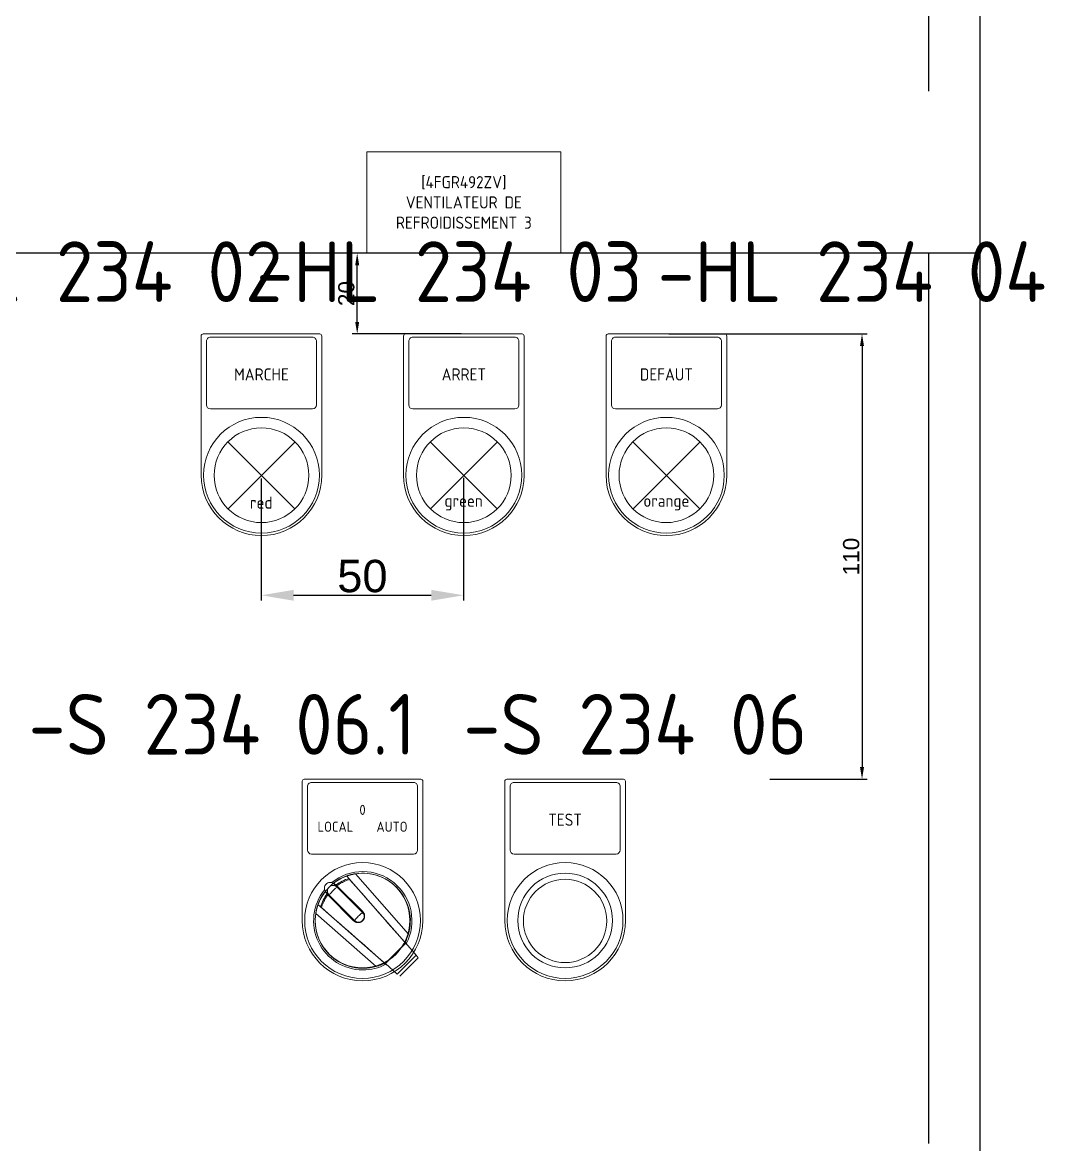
# Model space of a CAD drawing. Header units: millimetres. Extents: x 37984 to 70752, y 14140 to 37584.
# Drawn here: x 39696.6 to 39951.1, y 23439.2 to 23716.4 of the extents above; entities that cross this region are included whole.
import ezdxf
from ezdxf.enums import TextEntityAlignment as Align

# ---------------------------------------------------------------- set-up
doc = ezdxf.new("R2010")
doc.units = ezdxf.units.MM
doc.set_wipeout_variables(frame=1)
doc.layers.add('! NO PLOT !', color=7, linetype='Continuous', true_color=0xff75dd, plot=False)
doc.layers.add('000-PI-Oprema', color=30, linetype='Continuous', lineweight=5)
doc.layers.add('000-PI-ORMAR', color=2, linetype='Continuous')
doc.layers.add('000-PI_TEXT', color=7, linetype='Continuous')
doc.styles.add('PI0', font='isocpeur.ttf', dxfattribs={"width": 0.9})
doc.styles.get("Standard").update_dxf_attribs({"font": 'arial.ttf'})
doc.dimstyles.new('ISO-25', dxfattribs={"dimtxt": 4, "dimasz": 3, "dimexe": 1.25, "dimexo": 0.625, "dimtad": 1, "dimtxsty": 'Standard', "dimcen": 3, "dimadec": 0, "dimazin": 0, "dimtfac": 1, "dimtmove": 0, "dimatfit": 3, "dimfxl": 1, "dimarcsym": 0})
doc.dimstyles.new('ISO-25-lb', dxfattribs={"dimtxt": 8, "dimasz": 8, "dimexe": 1.25, "dimexo": 0.625, "dimtad": 1, "dimtxsty": 'Standard', "dimcen": 5, "dimadec": 0, "dimazin": 0, "dimtfac": 1, "dimtmove": 0, "dimatfit": 3, "dimfxl": 1, "dimarcsym": 0})

# ---------------------------------------------------------------- blocks, each defined once
blk = doc.blocks.new('podloska')
at = {"layer": '000-PI-Oprema'}
for p, q in [((43279.2, 39098.35), (43308, 39098.35)), ((43278.7, 39063.45), (43278.7, 39097.85)), ((43280, 39080.85), (43280, 39096.55)), ((43281, 39097.55), (43306.2, 39097.55)), ((43307.2, 39080.85), (43307.2, 39096.55)), ((43308.5, 39063.45), (43308.5, 39097.85)), ((43281, 39079.85), (43306.2, 39079.85))]:
    blk.add_line(p, q, dxfattribs=at)
blk.add_circle((43293.6, 39063.45), 14.3, dxfattribs=at)
at = {"layer": '000-PI-Oprema', "ltscale": 0.25}
blk.add_circle((43293.6, 39063.45), 11.7, dxfattribs=at)
at = {"layer": '000-PI-Oprema'}
for centre, radius, start, end in [((43279.2, 39097.85), 0.5, 90, 179.9998), ((43308, 39097.85), 0.5, 0.0002, 90), ((43281, 39096.55), 1, 90, 180.0001), ((43306.2, 39096.55), 1, 359.9999, 90), ((43281, 39080.85), 1, 180, 270), ((43306.2, 39080.85), 1, 270, 0), ((43293.6, 39063.45), 14.9, 180, 0)]:
    blk.add_arc(centre, radius, start, end, dxfattribs=at)
blk = doc.blocks.new('*D570')
at = {"layer": '! NO PLOT !', "color": 0, "linetype": 'Continuous', "lineweight": -2, "ltscale": 0.25, "transparency": 16777216}
for p, q in [((39755.63, 23603.73), (39755.63, 23573.6)), ((39805.63, 23603.83), (39805.63, 23573.6)), ((39763.63, 23574.85), (39797.63, 23574.85))]:
    blk.add_line(p, q, dxfattribs=at)
at = {"layer": '! NO PLOT !', "color": 0, "ltscale": 0.25, "transparency": 16777216}
for points in [[(39763.63, 23576.18), (39763.63, 23573.51), (39755.63, 23574.85)], [(39797.63, 23576.18), (39797.63, 23573.51), (39805.63, 23574.85)]]:
    blk.add_solid(points, dxfattribs=at)
at = {"layer": 'Defpoints', "color": 0, "ltscale": 0.25, "transparency": 16777216}
for p in [(39755.63, 23604.35), (39805.63, 23604.45), (39805.63, 23574.85)]:
    blk.add_point(p, dxfattribs=at)
at = {"layer": '! NO PLOT !', "color": 0, "ltscale": 0.25, "transparency": 16777216, "insert": (39780.63, 23579.55), "char_height": 8, "attachment_point": 5}
blk.add_mtext('50', dxfattribs=at)
blk = doc.blocks.new('*D569')
at = {"layer": '! NO PLOT !', "color": 0, "lineweight": -2, "ltscale": 0.25, "transparency": 16777216}
for p, q in [((39856.36, 23639.4), (39905.32, 23639.4)), ((39904.07, 23636.4), (39904.07, 23532.4)), ((39881.28, 23529.4), (39905.32, 23529.4))]:
    blk.add_line(p, q, dxfattribs=at)
at = {"layer": '! NO PLOT !', "color": 0, "ltscale": 0.25, "transparency": 16777216}
for points in [[(39903.57, 23636.4), (39904.57, 23636.4), (39904.07, 23639.4)], [(39903.57, 23532.4), (39904.57, 23532.4), (39904.07, 23529.4)]]:
    blk.add_solid(points, dxfattribs=at)
at = {"layer": 'Defpoints', "color": 0, "ltscale": 0.25, "transparency": 16777216}
for p in [(39855.73, 23639.4), (39880.66, 23529.4), (39904.07, 23529.4)]:
    blk.add_point(p, dxfattribs=at)
at = {"layer": '! NO PLOT !', "color": 0, "ltscale": 0.25, "transparency": 16777216, "insert": (39901.4, 23584.4), "char_height": 4, "attachment_point": 5, "rotation": 90}
blk.add_mtext('110', dxfattribs=at)
blk = doc.blocks.new('*D577')
at = {"layer": '! NO PLOT !', "color": 0, "lineweight": -2, "ltscale": 0.25, "transparency": 16777216}
for p, q in [((39805.06, 23659.4), (39778.09, 23659.4)), ((39779.34, 23642.4), (39779.34, 23656.4)), ((39805.06, 23639.4), (39778.09, 23639.4))]:
    blk.add_line(p, q, dxfattribs=at)
at = {"layer": '! NO PLOT !', "color": 0, "ltscale": 0.25, "transparency": 16777216}
for points in [[(39778.84, 23656.4), (39779.84, 23656.4), (39779.34, 23659.4)], [(39778.84, 23642.4), (39779.84, 23642.4), (39779.34, 23639.4)]]:
    blk.add_solid(points, dxfattribs=at)
at = {"layer": 'Defpoints', "color": 0, "ltscale": 0.25, "transparency": 16777216}
for p in [(39779.34, 23659.4), (39805.68, 23659.4), (39805.68, 23639.4)]:
    blk.add_point(p, dxfattribs=at)
at = {"layer": '! NO PLOT !', "color": 0, "ltscale": 0.25, "transparency": 16777216, "insert": (39776.67, 23649.4), "char_height": 4, "attachment_point": 5, "rotation": 90}
blk.add_mtext('20', dxfattribs=at)

msp = doc.modelspace()

# ---------------------------------------------------------------- wipeouts: each hides what was drawn before it
msp.add_wipeout([(39609.672, 24763.904), (40001.672, 24763.904), (40001.672, 22766.904), (39609.672, 22766.904)]).dxf.layer = '000-PI-ORMAR'

# ---------------------------------------------------------------- next in the draw order: linework, layer by layer
at = {"layer": '! NO PLOT !'}
msp.add_line((39933.184, 24684.154), (39933.184, 22854.154), dxfattribs=at)
at = {"layer": '! NO PLOT !', "ltscale": 0.25}
for p, q in [((39920.511, 23919.404), (39920.511, 23699.404)), ((39933.184, 23659.404), (39678.184, 23659.404)), ((39920.511, 23659.404), (39920.511, 23439.404))]:
    msp.add_line(p, q, dxfattribs=at)
at = {"layer": '000-PI-Oprema'}
for p, q in [((39747.361, 23612.727), (39763.907, 23596.181)), ((39764.007, 23612.727), (39747.461, 23596.181)), ((39797.361, 23612.727), (39813.907, 23596.181)), ((39814.007, 23612.727), (39797.461, 23596.181)), ((39847.411, 23612.727), (39863.957, 23596.181)), ((39864.057, 23612.727), (39847.511, 23596.181)), ((39776.735, 23505.491), (39776.738, 23505.492)), ((39776.739, 23505.487), (39776.735, 23505.491)), ((39776.738, 23505.492), (39776.746, 23505.495)), ((39776.751, 23505.473), (39776.739, 23505.487)), ((39776.746, 23505.495), (39776.76, 23505.5)), ((39776.771, 23505.45), (39776.751, 23505.473)), ((39776.76, 23505.5), (39776.781, 23505.507)), ((39776.8, 23505.416), (39776.771, 23505.45)), ((39776.781, 23505.507), (39776.807, 23505.517)), ((39776.838, 23505.373), (39776.8, 23505.416)), ((39776.807, 23505.517), (39776.839, 23505.528)), ((39776.885, 23505.319), (39776.838, 23505.373)), ((39776.839, 23505.528), (39776.877, 23505.541)), ((39776.877, 23505.541), (39776.92, 23505.556)), ((39776.942, 23505.255), (39776.885, 23505.319)), ((39776.92, 23505.556), (39776.969, 23505.573)), ((39777.008, 23505.18), (39776.942, 23505.255)), ((39776.969, 23505.573), (39777.023, 23505.591)), ((39777.083, 23505.094), (39777.008, 23505.18)), ((39777.023, 23505.591), (39777.081, 23505.61)), ((39777.081, 23505.61), (39777.144, 23505.63)), ((39777.168, 23504.997), (39777.083, 23505.094)), ((39777.144, 23505.63), (39777.211, 23505.651)), ((39777.262, 23504.89), (39777.168, 23504.997)), ((39777.211, 23505.651), (39777.28, 23505.673)), ((39777.276, 23504.872), (39777.248, 23504.904)), ((39791.001, 23489.234), (39777.262, 23504.89)), ((39777.305, 23504.839), (39777.276, 23504.872)), ((39777.28, 23505.673), (39777.353, 23505.695)), ((39777.353, 23505.695), (39777.43, 23505.718)), ((39777.43, 23505.718), (39777.511, 23505.741)), ((39777.511, 23505.741), (39777.596, 23505.765)), ((39777.596, 23505.765), (39777.685, 23505.789)), ((39777.685, 23505.789), (39777.778, 23505.814)), ((39777.778, 23505.814), (39777.873, 23505.838)), ((39777.873, 23505.838), (39777.971, 23505.862)), ((39777.971, 23505.862), (39778.072, 23505.886)), ((39778.072, 23505.886), (39778.174, 23505.909)), ((39778.174, 23505.909), (39778.278, 23505.932)), ((39778.278, 23505.932), (39778.383, 23505.953)), ((39778.383, 23505.953), (39778.488, 23505.974)), ((39778.488, 23505.974), (39778.594, 23505.994)), ((39778.594, 23505.994), (39778.699, 23506.013)), ((39778.699, 23506.013), (39778.804, 23506.031)), ((39778.804, 23506.031), (39778.907, 23506.048)), ((39791.999, 23491.129), (39778.907, 23506.048)), ((39773.549, 23503.736), (39773.545, 23503.74)), ((39773.561, 23503.724), (39773.549, 23503.736)), ((39773.582, 23503.704), (39773.561, 23503.724)), ((39773.611, 23503.674), (39773.582, 23503.704)), ((39780.657, 23496.487), (39773.609, 23503.535)), ((39773.649, 23503.636), (39773.611, 23503.674)), ((39773.894, 23503.391), (39773.649, 23503.636)), ((39773.979, 23503.306), (39773.894, 23503.391)), ((39774.073, 23503.212), (39773.979, 23503.306)), ((39781.034, 23496.252), (39774.073, 23503.212)), ((39774.193, 23503.234), (39774.14, 23503.287)), ((39774.22, 23503.206), (39774.193, 23503.234)), ((39774.249, 23503.178), (39774.22, 23503.206)), ((39774.337, 23503.09), (39774.249, 23503.178)), ((39774.337, 23503.09), (39774.596, 23503.274)), ((39780.711, 23496.716), (39774.337, 23503.09)), ((39774.596, 23503.274), (39774.861, 23503.451)), ((39774.861, 23503.451), (39775.132, 23503.619)), ((39775.132, 23503.619), (39775.407, 23503.78)), ((39775.407, 23503.78), (39775.688, 23503.932)), ((39775.688, 23503.932), (39775.973, 23504.076)), ((39775.973, 23504.076), (39776.262, 23504.211)), ((39776.262, 23504.211), (39776.556, 23504.337)), ((39776.556, 23504.337), (39776.854, 23504.455)), ((39776.854, 23504.455), (39777.155, 23504.563)), ((39777.155, 23504.563), (39777.46, 23504.663)), ((39777.335, 23504.806), (39777.305, 23504.839)), ((39777.365, 23504.771), (39777.335, 23504.806)), ((39777.396, 23504.736), (39777.365, 23504.771)), ((39777.428, 23504.7), (39777.396, 23504.736)), ((39777.46, 23504.663), (39777.428, 23504.7)), ((39778.19, 23503.831), (39777.46, 23504.663)), ((39778.92, 23502.999), (39778.19, 23503.831)), ((39779.65, 23502.167), (39778.92, 23502.999)), ((39780.38, 23501.336), (39779.65, 23502.167)), ((39771.088, 23499.191), (39771.232, 23499.476)), ((39771.232, 23499.476), (39771.384, 23499.756)), ((39771.384, 23499.756), (39771.544, 23500.032)), ((39771.428, 23501.615), (39771.424, 23501.619)), ((39771.44, 23501.603), (39771.428, 23501.615)), ((39771.46, 23501.582), (39771.44, 23501.603)), ((39771.49, 23501.553), (39771.46, 23501.582)), ((39771.528, 23501.515), (39771.49, 23501.553)), ((39771.575, 23501.468), (39771.528, 23501.515)), ((39771.544, 23500.032), (39771.713, 23500.303)), ((39771.631, 23501.411), (39771.575, 23501.468)), ((39779.137, 23494.047), (39771.629, 23501.555)), ((39771.697, 23501.345), (39771.631, 23501.411)), ((39771.773, 23501.27), (39771.697, 23501.345)), ((39771.713, 23500.303), (39771.89, 23500.568)), ((39771.858, 23501.185), (39771.773, 23501.27)), ((39771.952, 23501.091), (39771.858, 23501.185)), ((39771.958, 23500.944), (39771.877, 23501.024)), ((39771.89, 23500.568), (39772.074, 23500.827)), ((39778.912, 23494.13), (39771.952, 23501.091)), ((39771.986, 23500.915), (39771.958, 23500.944)), ((39772.074, 23500.827), (39771.986, 23500.915)), ((39778.448, 23494.453), (39772.074, 23500.827)), ((39781.109, 23500.504), (39780.38, 23501.336)), ((39781.839, 23499.673), (39781.109, 23500.504)), ((39782.568, 23498.842), (39781.839, 23499.673)), ((39769.151, 23496.464), (39769.169, 23496.57)), ((39769.169, 23496.57), (39769.189, 23496.675)), ((39769.189, 23496.675), (39769.21, 23496.781)), ((39769.21, 23496.781), (39769.232, 23496.886)), ((39769.232, 23496.886), (39769.255, 23496.99)), ((39769.255, 23496.99), (39769.278, 23497.092)), ((39769.278, 23497.092), (39769.302, 23497.192)), ((39769.302, 23497.192), (39769.326, 23497.291)), ((39769.326, 23497.291), (39769.35, 23497.386)), ((39769.35, 23497.386), (39769.375, 23497.478)), ((39769.375, 23497.478), (39769.399, 23497.567)), ((39769.399, 23497.567), (39769.423, 23497.653)), ((39769.423, 23497.653), (39769.446, 23497.734)), ((39769.446, 23497.734), (39769.469, 23497.811)), ((39769.469, 23497.811), (39769.491, 23497.883)), ((39769.491, 23497.883), (39769.512, 23497.953)), ((39769.512, 23497.953), (39769.534, 23498.02)), ((39769.534, 23498.02), (39769.554, 23498.082)), ((39769.554, 23498.082), (39769.573, 23498.141)), ((39769.573, 23498.141), (39769.591, 23498.195)), ((39769.591, 23498.195), (39769.608, 23498.244)), ((39769.608, 23498.244), (39769.623, 23498.287)), ((39769.623, 23498.287), (39769.636, 23498.325)), ((39769.636, 23498.325), (39769.647, 23498.357)), ((39769.647, 23498.357), (39769.656, 23498.383)), ((39769.656, 23498.383), (39769.664, 23498.403)), ((39769.664, 23498.403), (39769.669, 23498.418)), ((39769.669, 23498.418), (39769.672, 23498.426)), ((39769.672, 23498.426), (39769.673, 23498.429)), ((39769.677, 23498.425), (39769.673, 23498.429)), ((39769.691, 23498.413), (39769.677, 23498.425)), ((39769.714, 23498.393), (39769.691, 23498.413)), ((39769.747, 23498.364), (39769.714, 23498.393)), ((39769.791, 23498.326), (39769.747, 23498.364)), ((39769.844, 23498.278), (39769.791, 23498.326)), ((39769.909, 23498.222), (39769.844, 23498.278)), ((39769.984, 23498.156), (39769.909, 23498.222)), ((39770.07, 23498.081), (39769.984, 23498.156)), ((39770.166, 23497.996), (39770.07, 23498.081)), ((39770.274, 23497.902), (39770.166, 23497.996)), ((39770.292, 23497.888), (39770.26, 23497.916)), ((39785.93, 23484.163), (39770.274, 23497.902)), ((39770.324, 23497.859), (39770.292, 23497.888)), ((39770.358, 23497.829), (39770.324, 23497.859)), ((39770.393, 23497.799), (39770.358, 23497.829)), ((39770.428, 23497.768), (39770.393, 23497.799)), ((39770.464, 23497.736), (39770.428, 23497.768)), ((39770.501, 23497.704), (39770.464, 23497.736)), ((39770.501, 23497.704), (39770.601, 23498.009)), ((39771.333, 23496.974), (39770.501, 23497.704)), ((39770.601, 23498.009), (39770.709, 23498.31)), ((39770.709, 23498.31), (39770.827, 23498.607)), ((39770.827, 23498.607), (39770.953, 23498.901)), ((39770.953, 23498.901), (39771.088, 23499.191)), ((39772.165, 23496.244), (39771.333, 23496.974)), ((39780.76, 23496.664), (39780.711, 23496.716)), ((39780.807, 23496.61), (39780.76, 23496.664)), ((39780.852, 23496.554), (39780.807, 23496.61)), ((39780.894, 23496.496), (39780.852, 23496.554)), ((39783.298, 23498.01), (39782.568, 23498.842)), ((39784.756, 23496.348), (39783.298, 23498.01)), ((39769.116, 23496.257), (39769.133, 23496.36)), ((39784.034, 23483.165), (39769.116, 23496.257)), ((39769.133, 23496.36), (39769.151, 23496.464)), ((39772.997, 23495.514), (39772.165, 23496.244)), ((39773.828, 23494.784), (39772.997, 23495.514)), ((39774.66, 23494.054), (39773.828, 23494.784)), ((39775.491, 23493.325), (39774.66, 23494.054)), ((39778.5, 23494.404), (39778.448, 23494.453)), ((39778.554, 23494.356), (39778.5, 23494.404)), ((39778.61, 23494.312), (39778.554, 23494.356)), ((39778.668, 23494.269), (39778.61, 23494.312)), ((39778.728, 23494.23), (39778.668, 23494.269)), ((39778.79, 23494.193), (39778.728, 23494.23)), ((39778.853, 23494.159), (39778.79, 23494.193)), ((39778.917, 23494.128), (39778.853, 23494.159)), ((39778.984, 23494.1), (39778.917, 23494.128)), ((39779.051, 23494.074), (39778.984, 23494.1)), ((39779.119, 23494.052), (39779.051, 23494.074)), ((39779.188, 23494.033), (39779.119, 23494.052)), ((39779.258, 23494.017), (39779.188, 23494.033)), ((39779.329, 23494.004), (39779.258, 23494.017)), ((39779.4, 23493.995), (39779.329, 23494.004)), ((39779.472, 23493.988), (39779.4, 23493.995)), ((39779.543, 23493.985), (39779.472, 23493.988)), ((39779.615, 23493.985), (39779.543, 23493.985)), ((39779.615, 23493.985), (39779.687, 23493.988)), ((39779.687, 23493.988), (39779.758, 23493.995)), ((39779.758, 23493.995), (39779.829, 23494.004)), ((39779.829, 23494.004), (39779.9, 23494.017)), ((39779.9, 23494.017), (39779.97, 23494.033)), ((39779.97, 23494.033), (39780.039, 23494.052)), ((39780.039, 23494.052), (39780.108, 23494.074)), ((39780.108, 23494.074), (39780.175, 23494.1)), ((39780.175, 23494.1), (39780.241, 23494.128)), ((39780.241, 23494.128), (39780.306, 23494.159)), ((39780.306, 23494.159), (39780.369, 23494.193)), ((39780.369, 23494.193), (39780.43, 23494.23)), ((39780.43, 23494.23), (39780.49, 23494.269)), ((39780.49, 23494.269), (39780.548, 23494.312)), ((39780.548, 23494.312), (39780.605, 23494.356)), ((39780.605, 23494.356), (39780.659, 23494.404)), ((39781.117, 23496.027), (39780.657, 23496.487)), ((39780.659, 23494.404), (39780.711, 23494.453)), ((39780.711, 23494.453), (39780.76, 23494.505)), ((39780.76, 23494.505), (39780.807, 23494.559)), ((39780.807, 23494.559), (39780.852, 23494.615)), ((39780.852, 23494.615), (39780.894, 23494.673)), ((39780.934, 23496.436), (39780.894, 23496.496)), ((39780.894, 23494.673), (39780.934, 23494.733)), ((39780.971, 23496.374), (39780.934, 23496.436)), ((39780.934, 23494.733), (39780.971, 23494.795)), ((39781.005, 23496.311), (39780.971, 23496.374)), ((39780.971, 23494.795), (39781.005, 23494.858)), ((39781.036, 23496.246), (39781.005, 23496.311)), ((39781.005, 23494.858), (39781.036, 23494.923)), ((39781.064, 23496.18), (39781.036, 23496.246)), ((39781.036, 23494.923), (39781.064, 23494.989)), ((39781.089, 23496.113), (39781.064, 23496.18)), ((39781.064, 23494.989), (39781.089, 23495.056)), ((39781.112, 23496.045), (39781.089, 23496.113)), ((39781.089, 23495.056), (39781.112, 23495.125)), ((39781.131, 23495.976), (39781.112, 23496.045)), ((39781.112, 23495.125), (39781.131, 23495.194)), ((39781.147, 23495.906), (39781.131, 23495.976)), ((39781.131, 23495.194), (39781.147, 23495.264)), ((39781.159, 23495.835), (39781.147, 23495.906)), ((39781.147, 23495.264), (39781.16, 23495.334)), ((39781.169, 23495.764), (39781.159, 23495.835)), ((39781.16, 23495.334), (39781.169, 23495.406)), ((39781.176, 23495.692), (39781.169, 23495.764)), ((39781.169, 23495.406), (39781.176, 23495.477)), ((39781.179, 23495.621), (39781.176, 23495.692)), ((39781.176, 23495.477), (39781.179, 23495.549)), ((39781.179, 23495.549), (39781.179, 23495.621)), ((39785.485, 23495.518), (39784.756, 23496.348)), ((39786.214, 23494.687), (39785.485, 23495.518)), ((39786.943, 23493.856), (39786.214, 23494.687)), ((39787.672, 23493.026), (39786.943, 23493.856)), ((39776.322, 23492.595), (39775.491, 23493.325)), ((39777.153, 23491.866), (39776.322, 23492.595)), ((39778.815, 23490.408), (39777.153, 23491.866)), ((39789.129, 23491.365), (39787.672, 23493.026)), ((39789.858, 23490.535), (39789.129, 23491.365)), ((39791.934, 23490.914), (39791.999, 23491.129)), ((39779.646, 23489.678), (39778.815, 23490.408)), ((39780.477, 23488.949), (39779.646, 23489.678)), ((39781.308, 23488.221), (39780.477, 23488.949)), ((39786.289, 23483.849), (39791.314, 23488.875)), ((39786.293, 23483.844), (39791.32, 23488.871)), ((39791.314, 23488.875), (39789.858, 23490.535)), ((39790.174, 23490.175), (39790.175, 23490.176)), ((39791, 23489.233), (39791.001, 23489.234)), ((39791.32, 23488.871), (39791.001, 23489.234)), ((39793.893, 23485.939), (39791.32, 23488.871)), ((39791.334, 23489.166), (39791.337, 23489.229)), ((39791.336, 23489.103), (39791.334, 23489.166)), ((39791.344, 23489.042), (39791.336, 23489.103)), ((39791.337, 23489.229), (39791.345, 23489.294)), ((39791.357, 23488.981), (39791.344, 23489.042)), ((39791.345, 23489.294), (39791.358, 23489.359)), ((39791.375, 23488.922), (39791.357, 23488.981)), ((39791.358, 23489.359), (39791.375, 23489.426)), ((39791.375, 23489.426), (39791.396, 23489.495)), ((39791.398, 23488.863), (39791.375, 23488.922)), ((39791.396, 23489.495), (39791.422, 23489.565)), ((39791.427, 23488.803), (39791.398, 23488.863)), ((39791.422, 23489.565), (39791.45, 23489.638)), ((39791.461, 23488.744), (39791.427, 23488.803)), ((39791.45, 23489.638), (39791.482, 23489.713)), ((39791.499, 23488.684), (39791.461, 23488.744)), ((39791.482, 23489.713), (39791.556, 23489.883)), ((39791.543, 23488.624), (39791.499, 23488.684)), ((39791.591, 23488.564), (39791.543, 23488.624)), ((39791.556, 23489.883), (39791.632, 23490.07)), ((39791.643, 23488.503), (39791.591, 23488.564)), ((39791.632, 23490.07), (39791.71, 23490.27)), ((39791.71, 23490.27), (39791.788, 23490.48)), ((39791.788, 23490.48), (39791.863, 23490.696)), ((39791.863, 23490.696), (39791.934, 23490.914)), ((39782.138, 23487.492), (39781.308, 23488.221)), ((39784.629, 23485.306), (39782.138, 23487.492)), ((39789.225, 23481.271), (39793.893, 23485.939)), ((39794.44, 23485.316), (39793.893, 23485.939)), ((39784.034, 23483.165), (39784.171, 23483.206)), ((39784.171, 23483.206), (39784.309, 23483.249)), ((39784.309, 23483.249), (39784.448, 23483.295)), ((39784.448, 23483.295), (39784.586, 23483.342)), ((39784.586, 23483.342), (39784.722, 23483.39)), ((39786.289, 23483.849), (39784.629, 23485.306)), ((39784.722, 23483.39), (39784.856, 23483.439)), ((39784.856, 23483.439), (39784.986, 23483.489)), ((39784.986, 23483.489), (39785.111, 23483.539)), ((39784.988, 23484.989), (39784.989, 23484.99)), ((39785.111, 23483.539), (39785.231, 23483.588)), ((39785.231, 23483.588), (39785.345, 23483.636)), ((39785.345, 23483.636), (39785.451, 23483.682)), ((39785.451, 23483.682), (39785.525, 23483.713)), ((39785.525, 23483.713), (39785.598, 23483.742)), ((39785.598, 23483.742), (39785.669, 23483.767)), ((39785.669, 23483.767), (39785.738, 23483.789)), ((39785.738, 23483.789), (39785.806, 23483.806)), ((39785.806, 23483.806), (39785.871, 23483.819)), ((39785.871, 23483.819), (39785.935, 23483.827)), ((39785.93, 23484.163), (39785.931, 23484.164)), ((39786.293, 23483.844), (39785.93, 23484.163)), ((39785.935, 23483.827), (39785.998, 23483.83)), ((39786.06, 23483.827), (39785.998, 23483.83)), ((39786.122, 23483.82), (39786.06, 23483.827)), ((39786.183, 23483.807), (39786.122, 23483.82)), ((39786.243, 23483.789), (39786.183, 23483.807)), ((39786.302, 23483.765), (39786.243, 23483.789)), ((39789.225, 23481.271), (39786.293, 23483.844)), ((39786.361, 23483.737), (39786.302, 23483.765)), ((39786.42, 23483.703), (39786.361, 23483.737)), ((39786.479, 23483.664), (39786.42, 23483.703)), ((39786.539, 23483.621), (39786.479, 23483.664)), ((39786.6, 23483.573), (39786.539, 23483.621)), ((39786.661, 23483.521), (39786.6, 23483.573)), ((39789.848, 23480.724), (39794.44, 23485.316))]:
    msp.add_line(p, q, dxfattribs=at)
msp.add_lwpolyline([(39781.684, 23684.404), (39829.684, 23684.404), (39829.684, 23659.404), (39781.684, 23659.404)], close=True, dxfattribs=at)
for points in [[(39773.131, 23503.849), (39772.882, 23503.911), (39772.623, 23503.924), (39772.363, 23503.887), (39772.111, 23503.8), (39771.877, 23503.668), (39771.669, 23503.495), (39771.496, 23503.287), (39771.364, 23503.053), (39771.277, 23502.801), (39771.24, 23502.541), (39771.252, 23502.281), (39771.315, 23502.033)], [(39774.375, 23502.769), (39774.163, 23502.942), (39773.922, 23503.071), (39773.66, 23503.15), (39773.387, 23503.177), (39773.114, 23503.15), (39772.852, 23503.07), (39772.61, 23502.94), (39772.398, 23502.766), (39772.224, 23502.554), (39772.094, 23502.312), (39772.014, 23502.05), (39771.987, 23501.777), (39772.013, 23501.504), (39772.093, 23501.242), (39772.221, 23501.001), (39772.395, 23500.789)], [(39774.375, 23502.769), (39774.344, 23502.761), (39774.277, 23502.716), (39774.175, 23502.635), (39774.043, 23502.52), (39773.886, 23502.378), (39773.71, 23502.212), (39773.52, 23502.03), (39773.326, 23501.838), (39773.134, 23501.643), (39772.952, 23501.454), (39772.786, 23501.278), (39772.643, 23501.12), (39772.529, 23500.988), (39772.448, 23500.887), (39772.403, 23500.819), (39772.395, 23500.789)], [(39773.609, 23503.535), (39773.386, 23503.716), (39773.131, 23503.849)], [(39771.315, 23502.033), (39771.447, 23501.778), (39771.629, 23501.555)], [(39780.657, 23496.487), (39780.627, 23496.479), (39780.559, 23496.434), (39780.458, 23496.352), (39780.326, 23496.238), (39780.168, 23496.096), (39779.992, 23495.93), (39779.803, 23495.747), (39779.608, 23495.555), (39779.416, 23495.361), (39779.234, 23495.172), (39779.068, 23494.996), (39778.926, 23494.838), (39778.811, 23494.706), (39778.73, 23494.605), (39778.685, 23494.537), (39778.677, 23494.507)], [(39778.677, 23494.507), (39778.889, 23494.333), (39779.131, 23494.204), (39779.393, 23494.125), (39779.666, 23494.098), (39779.939, 23494.125), (39780.201, 23494.205), (39780.443, 23494.334), (39780.655, 23494.509), (39780.829, 23494.721), (39780.959, 23494.963), (39781.039, 23495.225), (39781.066, 23495.498), (39781.039, 23495.771), (39780.96, 23496.033), (39780.831, 23496.275), (39780.657, 23496.487)]]:
    msp.add_lwpolyline(points, dxfattribs=at)
msp.add_circle((39830.709, 23494.404), 10.3, dxfattribs=at)
for centre, radius, start, end in [((39780.725, 23494.439), 12.15, 332.06339, 129.08147), ((39780.725, 23494.439), 11.75, 109.84984, 128.23046), ((39780.711, 23494.453), 11.01, 108.33018, 126.64371), ((39780.725, 23494.439), 11.01, 108.33018, 108.33753), ((39780.725, 23494.439), 11.75, 343.63927, 98.89794), ((39780.725, 23494.439), 12.15, 140.91853, 270), ((39780.725, 23494.439), 11.01, 126.64371, 127.16937), ((39780.725, 23494.439), 11.75, 142.33437, 160.15016), ((39780.711, 23494.453), 11.01, 143.35629, 161.66982), ((39780.725, 23494.439), 11.75, 141.76954, 142.33437), ((39780.725, 23494.439), 11.01, 142.83063, 143.35629), ((39780.725, 23494.439), 11.01, 161.66247, 161.66982), ((39780.725, 23494.439), 11.75, 171.10206, 286.36073), ((39780.725, 23494.439), 12.15, 270, 297.93658)]:
    msp.add_arc(centre, radius, start, end, dxfattribs=at)

# ---------------------------------------------------------------- next in the draw order: block references
for p in [(-3537.912, -15458.947), (-3487.912, -15458.947), (-3437.862, -15458.947), (-3512.937, -15568.947), (-3462.887, -15568.947)]:
    msp.add_blockref('podloska', p, dxfattribs=at)

# ---------------------------------------------------------------- next in the draw order: texts
at = {"layer": '! NO PLOT !', "char_height": 3, "width": 27.82747, "attachment_point": 5, "style": 'PI0'}
for s, insert in [('{\\fISOCPEUR|b0|i0|c238|p34;red}', (39755.634, 23597.75)), ('{\\fISOCPEUR|b0|i0|c238|p34;green}', (39805.634, 23597.75)), ('{\\fISOCPEUR|b0|i0|c238|p34;orange}', (39855.734, 23597.75))]:
    msp.add_mtext(s, dxfattribs=dict(at, insert=insert))
at = {"layer": '000-PI_TEXT', "style": 'PI0', "width": 0.9}
for s, p in [('-HL 234 02', (39713.279, 23654.824)), ('-HL 234 03', (39802.087, 23654.824)), ('-HL 234 04', (39901.564, 23654.824)), ('-S 234 06.1', (39745.97, 23542.992)), ('-S 234 06', (39848.019, 23542.992))]:
    msp.add_text(s, height=15, dxfattribs=at).set_placement(p, align=Align.MIDDLE)
at = {"layer": '000-PI_TEXT', "linetype": 'Continuous', "insert": (39781.684, 23671.904), "char_height": 3, "width": 48, "attachment_point": 4, "style": 'PI0'}
msp.add_mtext('\\pxqc;{\\fISOCPEUR|b0|i0|c238|p34;[4FGR492ZV]\\PVENTILATEUR DE REFROIDISSEMENT 3}', dxfattribs=at)
at = {"layer": '000-PI_TEXT', "attachment_point": 5, "style": 'PI0'}
for s, insert, char_height, width in [('{\\fISOCPEUR|b0|i0|c238|p34;MARCHE}', (39755.684, 23629.404), 3, 27.82747), ('{\\fISOCPEUR|b0|i0|c238|p34;ARRET}', (39805.684, 23629.404), 3, 27.82747), ('{\\fISOCPEUR|b0|i0|c238|p34;DEFAUT}', (39855.734, 23629.404), 3, 27.82747), ('{\\fISOCPEUR|b0|i0|c238|p34;0}\\PLOCAL    {\\fISOCPEUR|b0|i0|c238|p34;AUTO}', (39780.659, 23519.754), 2.5, 24.5), ('{\\fISOCPEUR|b0|i0|c238|p34;TEST}', (39830.709, 23519.404), 3, 24.5)]:
    msp.add_mtext(s, dxfattribs=dict(at, insert=insert, char_height=char_height, width=width))

# ---------------------------------------------------------------- next in the draw order: dimensions: what is measured, and where the dimension line sits
at = {"layer": '! NO PLOT !', "ltscale": 0.25}
for base, p1, p2, picture, middle in [((39779.336, 23659.404), (39805.684, 23639.404), (39805.684, 23659.404), '*D577', (39776.669, 23649.404)), ((39904.071, 23529.404), (39855.734, 23639.404), (39880.659, 23529.404), '*D569', (39901.404, 23584.404))]:
    dim = msp.add_linear_dim(base=base, p1=p1, p2=p2, angle=90, dimstyle='ISO-25', dxfattribs=at)
    dim.commit()
    dim.dimension.update_dxf_attribs({"geometry": picture, "text_midpoint": middle})
dim = msp.add_linear_dim(base=(39805.634, 23574.845), p1=(39755.634, 23604.354), p2=(39805.634, 23604.454), dimstyle='ISO-25-lb', dxfattribs=at)
dim.commit()
dim.dimension.update_dxf_attribs({"geometry": '*D570', "text_midpoint": (39780.634, 23579.555)})

doc.saveas('drawing.dxf')
